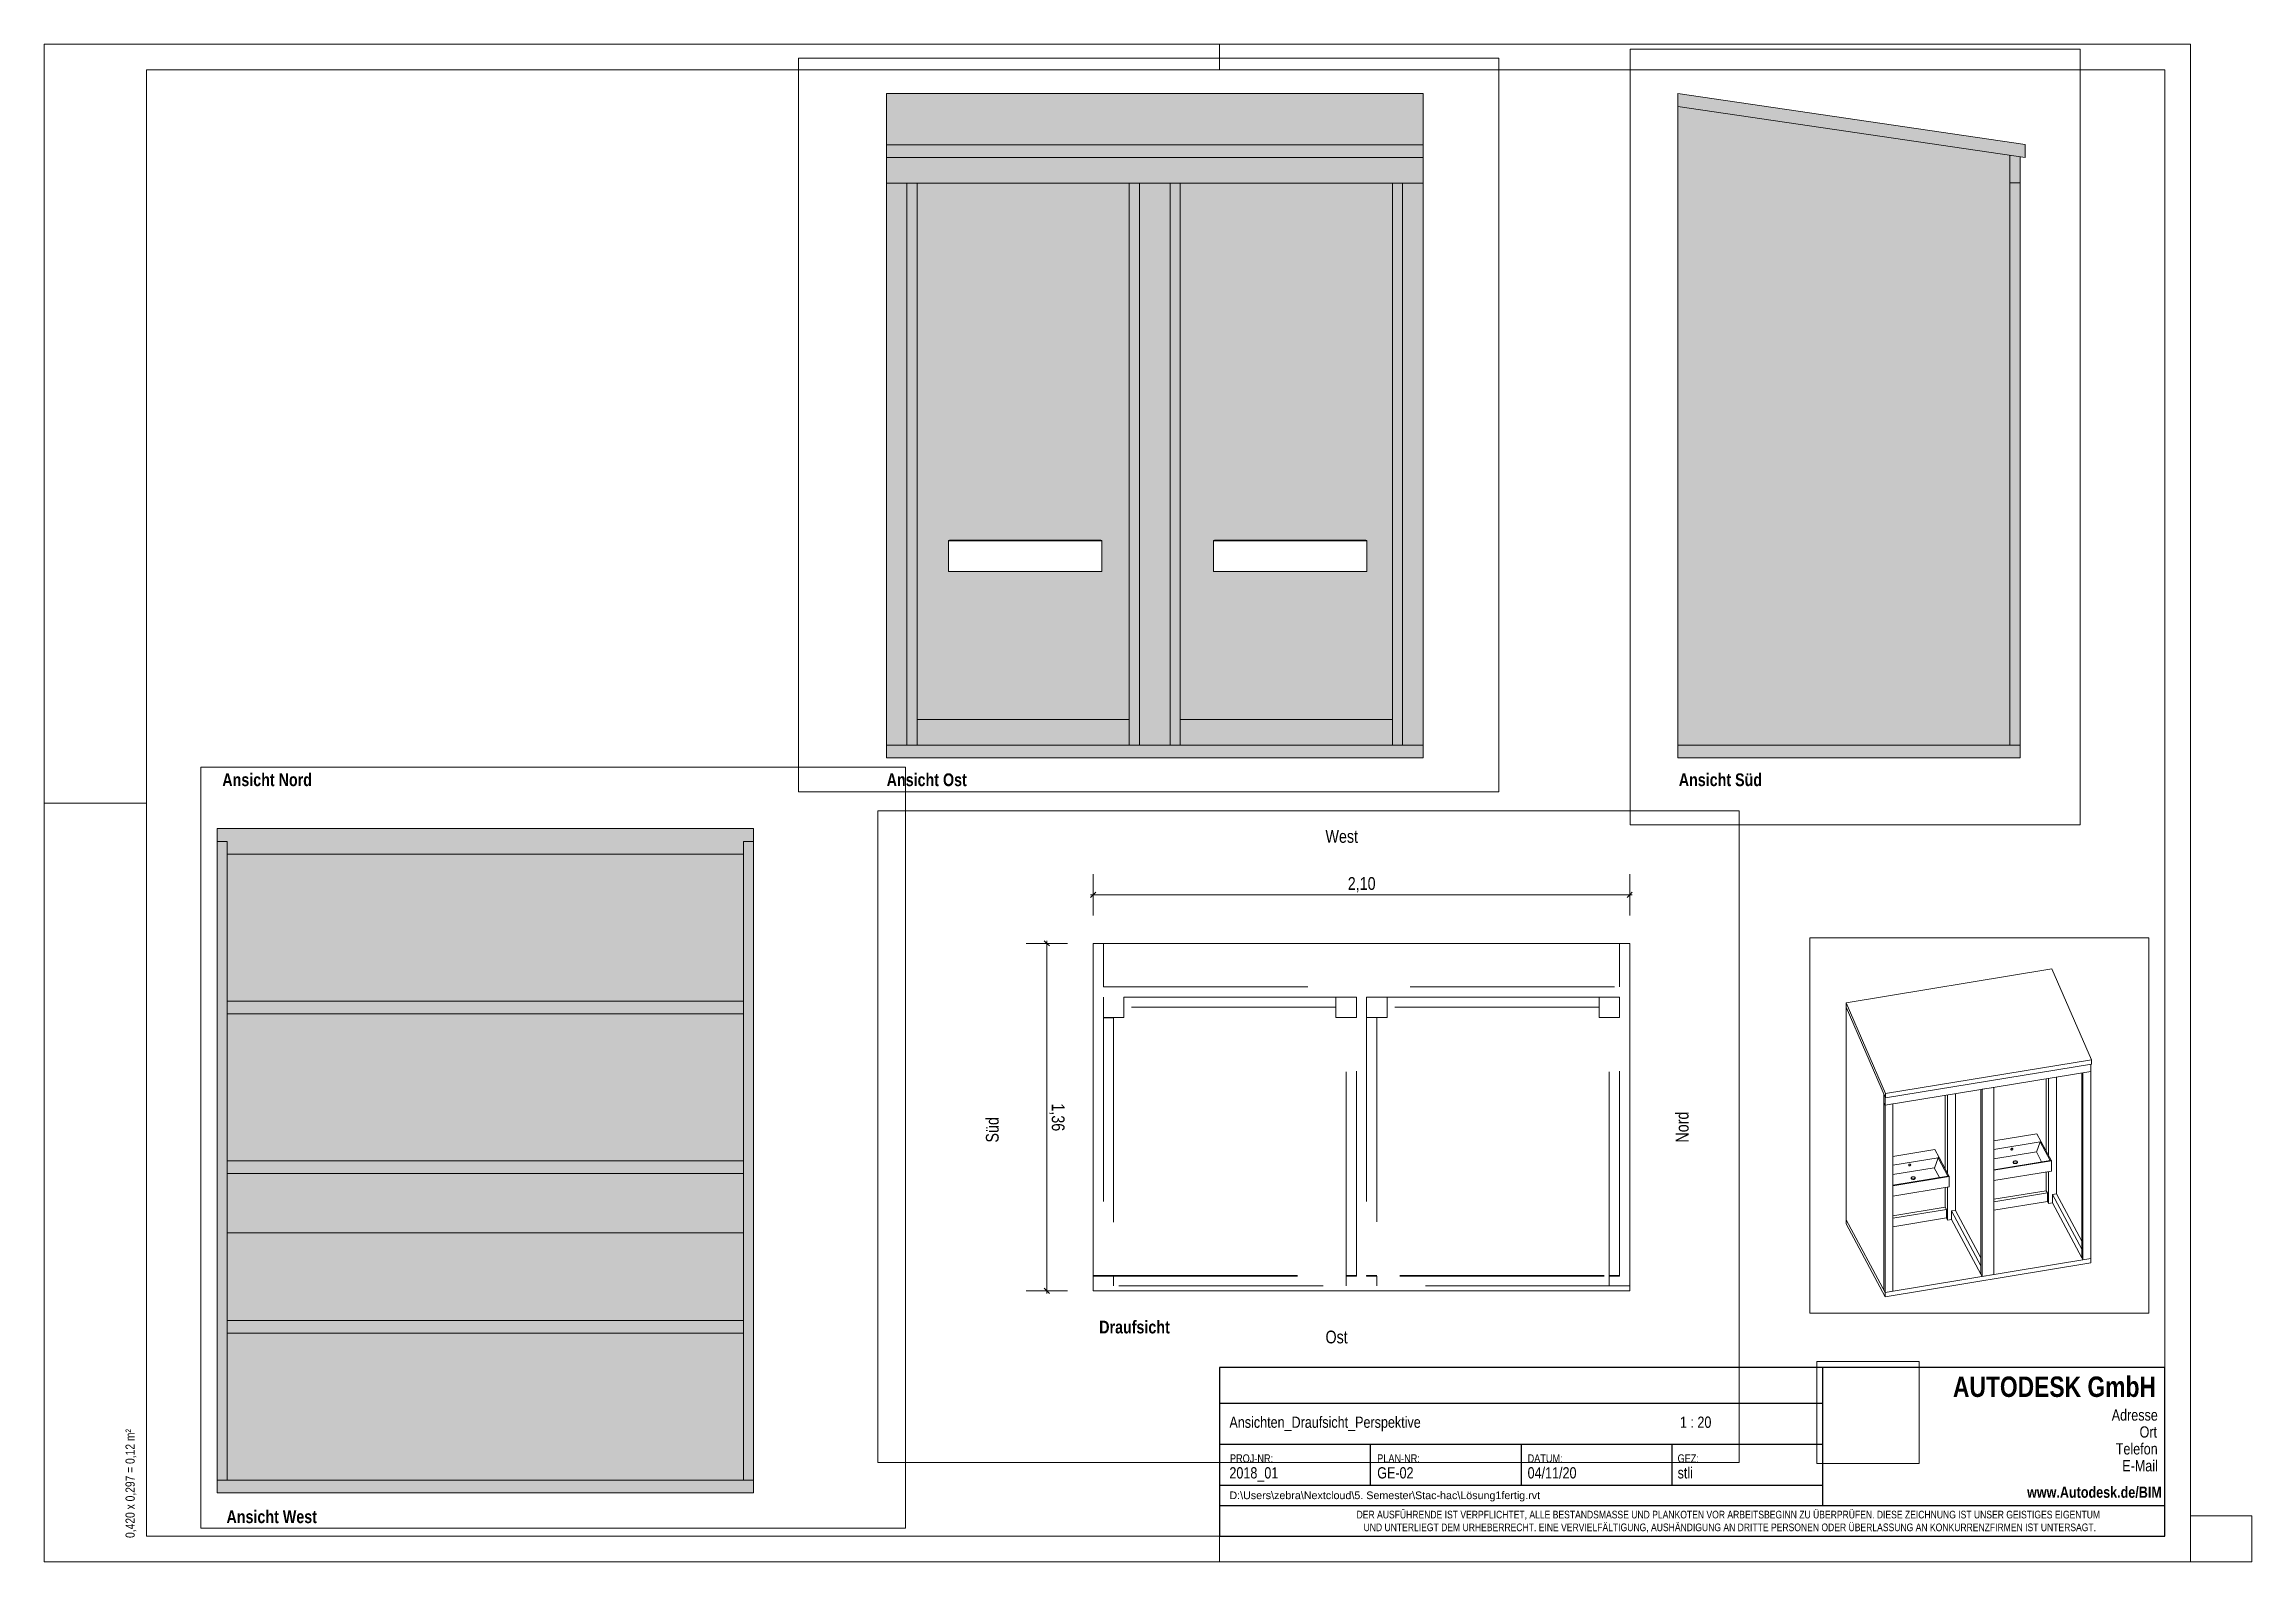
# Paper-space layout 'Layout1' of a CAD drawing. Header units: millimetres. Extents: x -420 to 12, y 0 to 297.
# The model-space entities are those that its viewports show. They can reach past a viewport. Long polylines and large blocks are cut down to what shows.
import ezdxf

# ---------------------------------------------------------------- set-up
doc = ezdxf.new("R2010")
doc.units = ezdxf.units.MM
doc.linetypes.add('_Verdeckte Linien_', pattern=[3, 2, -1])
for name, color, linetype, lineweight in [('A-ANNO-DIMS', 211, 'Continuous', 5), ('A-ANNO-DIMS-20', 211, 'Continuous', 5), ('A-ANNO-NOTE', 131, 'Continuous', 5), ('A-FLOR', 192, 'Continuous', 18), ('A-FLOR-HDLN', 190, '_Verdeckte Linien_', 18), ('A-WALL', 113, 'Continuous', 18), ('A-WALL-HDLN', 110, '_Verdeckte Linien_', 18), ('G-ANNO-TEXT', 231, 'Continuous', 5), ('G-ANNO-TTLB', 6, 'Continuous', 9), ('G-ANNO-TTLB-MEDM', 33, 'Continuous', 30), ('P-SANR-FIXT', 6, 'Continuous', 18), ('S-BEAM-HDLN', 1, '_Verdeckte Linien_', 18), ('S-COLS', 52, 'Continuous', 18), ('S-COLS-HDLN', 52, '_Verdeckte Linien_', 18)]:
    doc.layers.add(name, color=color, linetype=linetype, lineweight=lineweight)
doc.layers.add('G-ANNO-NPLT', color=191, linetype='Continuous', plot=False)
doc.styles.add('Arial', font='arial.ttf', dxfattribs={"width": 0.8, "height": 50})
doc.styles.add('Arial_1', font='arial.ttf', dxfattribs={"width": 0.8, "height": 1.6})
doc.styles.add('Arial_2', font='arial.ttf', dxfattribs={"width": 0.8, "height": 1.5})
doc.styles.add('Arial_3', font='arial.ttf', dxfattribs={"width": 0.8, "height": 1.8})
doc.styles.add('Arial_4', font='arial.ttf', dxfattribs={"width": 0.8, "height": 2.2})
doc.styles.add('Arial_5', font='arial.ttf', dxfattribs={"height": 1.5})
doc.styles.add('Arial_6', font='arial.ttf', dxfattribs={"width": 0.8, "height": 2.5})
doc.styles.add('Arial_B', font='', dxfattribs={"width": 0.8, "height": 4})
doc.styles.add('Arial_B_1', font='', dxfattribs={"width": 0.8, "height": 2.2})
doc.styles.add('Arial_B_2', font='', dxfattribs={"width": 0.8, "height": 2.5})
doc.styles.get('Arial_B').set_extended_font_data('Arial', bold=True)
doc.styles.get('Arial_B_1').set_extended_font_data('Arial', bold=True)
doc.styles.get('Arial_B_2').set_extended_font_data('Arial', bold=True)
doc.dimstyles.new('Diagonalstrich_mit_Höhe', dxfattribs={"dimscale": 304.8, "dimtxt": 51.01297, "dimasz": 0.065617, "dimexe": 0.265748, "dimexo": 0.0625, "dimgap": 0.006562, "dimtad": 1, "dimlfac": 0.001, "dimrnd": 0.001, "dimzin": 0, "dimdsep": 46, "dimtxsty": 'Arial', "dimblk1": 'OBLIQUE', "dimblk2": 'OBLIQUE', "dimsah": 1, "dimcen": 0.09, "dimdle": 0.032808, "dimazin": 0, "dimtfac": 1, "dimtdec": 4, "dimtix": 1, "dimtmove": 0, "dimatfit": 3, "dimfxl": 0.265748, "dimfxlon": 1, "dimtvp": 1, "dimtolj": 1, "dimtzin": 0, "dimarcsym": 2})
picture_1 = doc.add_image_def('image1.png', size_in_pixel=(500, 500))

# ---------------------------------------------------------------- blocks, each defined once
blk = doc.blocks.new('Plankopf mit Schriftfeld - A3-1143254-Ansichten_Draufsicht_Perspektive')
at = {"layer": 'A-ANNO-NOTE'}
for p, q in [((-420, 0), (-420, 297)), ((-420, 297), (0, 297)), ((-190, 297), (-190, 292)), ((0, 297), (0, 0)), ((-400, 5), (-400, 292)), ((-400, 292), (-5, 292)), ((-5, 292), (-5, 5)), ((-420, 148.5), (-400, 148.5)), ((-5, 5), (-400, 5)), ((-190, 5), (-190, 0)), ((0, 0), (-420, 0))]:
    blk.add_line(p, q, dxfattribs=at)
at = {"layer": 'G-ANNO-TTLB-MEDM'}
for p, q in [((-5, 38), (-190, 38)), ((-190, 38), (-190, 5)), ((-72, 38), (-72, 11)), ((-5, 5), (-5, 38)), ((-72, 31), (-190, 31)), ((-190, 23), (-72, 23)), ((-160.5, 23), (-160.5, 15)), ((-131, 23), (-131, 15)), ((-101.5, 23), (-101.5, 15)), ((-190, 15), (-72, 15)), ((-190, 11), (-5, 11)), ((-190, 5), (-5, 5))]:
    blk.add_line(p, q, dxfattribs=at)
at = {"layer": 'G-ANNO-TTLB', "lineweight": 5, "insert": (-404.08, 4.68), "char_height": 1.8, "width": 25.2051, "attachment_point": 1, "rotation": 90, "style": 'Arial_3'}
blk.add_mtext('0,420 x 0,297 = 0,12 m²', dxfattribs=at)
at = {"layer": 'G-ANNO-TTLB', "lineweight": 5, "attachment_point": 1}
for s, insert, char_height, width, style in [('PROJ-NR:', (-187.96, 21.04), 1.6, 10.5823, 'Arial_1'), ('PLAN-NR:', (-159.15, 21.04), 1.6, 10.3899, 'Arial_1'), ('DATUM:', (-129.72, 21.04), 1.6, 8.53, 'Arial_1'), ('GEZ:', (-100.37, 21.04), 1.6, 5.1949, 'Arial_1'), ('DER\xa0AUSFÜHRENDE\xa0IST\xa0VERPFLICHTET,\xa0ALLE\xa0BESTANDSMASSE\xa0UND\xa0PLANKOTEN\xa0VOR\xa0ARBEITSBEGINN\xa0ZU\xa0ÜBERPRÜFEN.\xa0DIESE\xa0ZEICHNUNG\xa0IST\xa0UNSER GEISTIGES\xa0EIGENTUM', (-163.18, 10), 1.5, 176.9485, 'Arial_2'), ('UND\xa0UNTERLIEGT\xa0DEM\xa0URHEBERRECHT.\xa0EINE\xa0VERVIELFÄLTIGUNG,\xa0AUSHÄNDIGUNG\xa0AN\xa0DRITTE\xa0PERSONEN\xa0ODER\xa0ÜBERLASSUNG\xa0AN\xa0KONKURRENZFIRMEN\xa0IST\xa0UNTERSAGT. ', (-161.82, 7.5), 1.5, 175.0244, 'Arial_2')]:
    blk.add_mtext(s, dxfattribs=dict(at, insert=insert, char_height=char_height, width=width, style=style))
at = {"layer": 'G-ANNO-TTLB'}
image = blk.add_image(picture_1, insert=(-73.1, 19.23), size_in_units=(20, 20), dxfattribs=at)
image.dxf.flags = 7
blk = doc.blocks.new('Waschbecken 08 - 600 x 601-2394314-Ost')
at = {"layer": 'P-SANR-FIXT'}
for p, q in [((19039.19, 801.53), (18449.19, 801.53)), ((18444.19, 680), (18444.19, 800)), ((19044.19, 800), (18444.19, 800)), ((19044.19, 800), (19044.19, 680)), ((19044.19, 680), (18444.19, 680))]:
    blk.add_line(p, q, dxfattribs=at)
for points in [[(18444.19, 800), (18444.78, 800.4), (18445.73, 800.89), (18447.09, 801.3), (18448.13, 801.49), (18449.19, 801.55), (18449.9, 801.51), (18450.25, 801.47)], [(19044.19, 800), (19043.6, 800.4), (19042.66, 800.89), (19041.3, 801.3), (19040.26, 801.49), (19039.19, 801.55), (19038.49, 801.51), (19038.13, 801.47)]]:
    blk.add_open_spline(points, degree=3, knots=[0, 0, 0, 0, 0.2, 0.3, 0.4, 0.5, 0.6, 0.6, 0.6, 0.6], dxfattribs=at)
blk = doc.blocks.new('Holz Stütze - rechteckig - Holz 120 x 40-2457104-Ost')
at = {"layer": 'S-COLS'}
blk.add_hatch(color=256, dxfattribs=at).paths.add_polyline_path([(18190.41, 0), (18274.19, 0), (18274.19, 2200), (18154.19, 2200), (18154.19, 0)], flags=0)
for p, q in [((18154.19, 2200), (18154.19, 0)), ((18274.19, 2200), (18154.19, 2200)), ((18274.19, 2200), (18274.19, 0)), ((18274.19, 0), (18154.19, 0))]:
    blk.add_line(p, q, dxfattribs=at)
blk = doc.blocks.new('Holz Stütze - rechteckig - Holz 80 x 40-2457478-Ost')
at = {"layer": 'S-COLS'}
blk.add_hatch(color=256, dxfattribs=at).paths.add_polyline_path([(19184.19, 0), (19264.19, 0), (19264.19, 2200), (19184.19, 2200), (19184.19, 534.74)], flags=0)
for p, q in [((19184.19, 2200), (19184.19, 0)), ((19264.19, 2200), (19184.19, 2200)), ((19264.19, 2200), (19264.19, 0)), ((19264.19, 0), (19184.19, 0))]:
    blk.add_line(p, q, dxfattribs=at)
blk = doc.blocks.new('Holz Stütze - rechteckig - Holz 80 x 40-2457478-Süd')
at = {"layer": 'S-COLS'}
blk.add_hatch(color=256, dxfattribs=at).paths.add_polyline_path([(26575.76, 0), (26615.76, 0), (26615.76, 2200), (26575.76, 2200)], flags=0)
for p, q in [((26575.76, 2200), (26575.76, 0)), ((26615.76, 2200), (26575.76, 2200)), ((26615.76, 2200), (26615.76, 0)), ((26615.76, 0), (26575.76, 0))]:
    blk.add_line(p, q, dxfattribs=at)
blk = doc.blocks.new('Waschbecken 08 - 600 x 601-2394314-_3D_')
at = {"layer": 'P-SANR-FIXT', "lineweight": 9}
for p, q in [((25510.15, -9877.39), (25088.45, -9946.68)), ((25510.15, -9877.39), (25552.81, -9957.05)), ((25088.45, -10033.34), (25543.22, -9958.62)), ((25506.67, -10059.86), (25543.22, -9958.62)), ((25639.91, -10139.18), (25543.22, -9958.62)), ((25552.81, -9957.05), (25652.34, -10142.92)), ((25504.87, -10056.51), (25088.45, -10124.93)), ((25556.48, -10152.89), (25504.87, -10056.51)), ((25088.45, -10229.79), (25639.91, -10139.18)), ((25652.34, -10142.92), (25088.45, -10235.56)), ((25652.34, -10142.92), (25652.34, -10242.83)), ((25279.32, -10155.45), (25279.32, -10159.61)), ((25280.14, -10162.76), (25279.32, -10159.91)), ((25319.32, -10159.61), (25319.32, -10155.45)), ((25652.34, -10242.83), (25088.45, -10335.47))]:
    blk.add_line(p, q, dxfattribs=at)
for points in [[(25543.22, -9958.62, 0), (25545.02, -9957.52, 0), (25547, -9956.78, 0), (25549.03, -9956.45, 0), (25551, -9956.54, 0), (25552.81, -9957.05, 0)], [(25265.19, -10037.29, 0), (25262.71, -10037.42, 0), (25260.4, -10036.96, 0), (25258.41, -10035.97, 0), (25256.89, -10034.49, 0), (25255.93, -10032.64, 0), (25255.6, -10030.54, 0), (25255.93, -10028.33, 0), (25256.89, -10026.17, 0), (25258.41, -10024.19, 0), (25260.4, -10022.54, 0), (25262.71, -10021.33, 0), (25265.19, -10020.64, 0)], [(25265.19, -10020.64, 0), (25267.67, -10020.52, 0), (25269.99, -10020.97, 0), (25271.97, -10021.97, 0), (25273.49, -10023.44, 0), (25274.45, -10025.29, 0), (25274.78, -10027.39, 0), (25274.45, -10029.6, 0), (25273.49, -10031.77, 0), (25271.97, -10033.74, 0), (25269.99, -10035.39, 0), (25267.67, -10036.6, 0), (25265.19, -10037.29, 0)], [(25652.34, -10142.92, 0), (25650, -10141.41, 0), (25647.44, -10140.22, 0), (25644.8, -10139.43, 0), (25642.25, -10139.08, 0), (25639.91, -10139.18, 0)], [(25318.49, -10152.3, 0), (25316.37, -10149.66, 0), (25313.08, -10147.41, 0), (25308.85, -10145.71, 0), (25303.98, -10144.68, 0), (25298.79, -10144.38, 0), (25293.63, -10144.83, 0), (25288.86, -10146.01, 0), (25284.8, -10147.83, 0), (25281.74, -10150.17, 0), (25279.87, -10152.87, 0), (25279.32, -10155.74, 0), (25280.14, -10158.6, 0)], [(25280.14, -10158.6, 0), (25282.27, -10161.24, 0), (25285.55, -10163.49, 0), (25289.78, -10165.19, 0), (25294.65, -10166.22, 0), (25299.85, -10166.52, 0), (25305, -10166.07, 0), (25309.77, -10164.89, 0), (25313.83, -10163.07, 0), (25316.9, -10160.73, 0), (25318.77, -10158.03, 0), (25319.31, -10155.16, 0), (25318.49, -10152.3, 0)], [(25319.31, -10159.32, 0), (25318.77, -10162.2, 0), (25316.9, -10164.9, 0), (25313.83, -10167.24, 0), (25309.77, -10169.06, 0), (25305, -10170.23, 0), (25299.85, -10170.69, 0), (25294.65, -10170.39, 0), (25289.78, -10169.35, 0), (25285.55, -10167.65, 0), (25282.27, -10165.41, 0), (25280.14, -10162.76, 0)]]:
    blk.add_polyline3d(points, dxfattribs=at)
blk = doc.blocks.new('Waschbecken 08 - 600 x 601-V1-_3D_')
at = {"layer": 'P-SANR-FIXT', "lineweight": 9}
for p, q in [((24510.54, -10031.83), (24100.98, -10099.12)), ((24510.54, -10031.83), (24553.2, -10111.48)), ((24100.98, -10185.79), (24543.61, -10113.06)), ((24507.06, -10214.3), (24543.61, -10113.06)), ((24640.3, -10293.62), (24543.61, -10113.06)), ((24553.2, -10111.48), (24652.73, -10297.35)), ((24505.26, -10210.94), (24100.98, -10277.37)), ((24556.87, -10307.32), (24505.26, -10210.94)), ((24100.98, -10382.23), (24640.3, -10293.62)), ((24652.73, -10297.35), (24100.98, -10388.01)), ((24652.73, -10297.35), (24652.73, -10397.26)), ((24279.71, -10309.89), (24279.71, -10314.05)), ((24319.71, -10314.05), (24319.71, -10309.89)), ((24280.54, -10317.2), (24279.72, -10314.34)), ((24652.73, -10397.26), (24100.98, -10487.91))]:
    blk.add_line(p, q, dxfattribs=at)
for points in [[(24543.61, -10113.06, 0), (24545.42, -10111.95, 0), (24547.39, -10111.21, 0), (24549.42, -10110.88, 0), (24551.39, -10110.97, 0), (24553.2, -10111.48, 0)], [(24265.58, -10191.73, 0), (24263.1, -10191.85, 0), (24260.79, -10191.4, 0), (24258.81, -10190.4, 0), (24257.28, -10188.93, 0), (24256.32, -10187.08, 0), (24256, -10184.98, 0), (24256.32, -10182.77, 0), (24257.28, -10180.6, 0), (24258.81, -10178.63, 0), (24260.79, -10176.98, 0), (24263.1, -10175.77, 0), (24265.58, -10175.08, 0)], [(24265.58, -10175.08, 0), (24268.07, -10174.95, 0), (24270.38, -10175.4, 0), (24272.36, -10176.4, 0), (24273.89, -10177.88, 0), (24274.85, -10179.73, 0), (24275.17, -10181.83, 0), (24274.85, -10184.04, 0), (24273.89, -10186.2, 0), (24272.36, -10188.18, 0), (24270.38, -10189.82, 0), (24268.07, -10191.04, 0), (24265.58, -10191.73, 0)], [(24318.88, -10306.74, 0), (24316.76, -10304.09, 0), (24313.47, -10301.85, 0), (24309.25, -10300.15, 0), (24304.37, -10299.11, 0), (24299.18, -10298.81, 0), (24294.02, -10299.27, 0), (24289.25, -10300.44, 0), (24285.2, -10302.26, 0), (24282.13, -10304.6, 0), (24280.26, -10307.3, 0), (24279.72, -10310.18, 0), (24280.54, -10313.04, 0)], [(24652.73, -10297.35, 0), (24650.39, -10295.84, 0), (24647.83, -10294.66, 0), (24645.2, -10293.87, 0), (24642.64, -10293.51, 0), (24640.3, -10293.62, 0)], [(24280.54, -10313.04, 0), (24282.66, -10315.68, 0), (24285.95, -10317.92, 0), (24290.17, -10319.62, 0), (24295.05, -10320.66, 0), (24300.24, -10320.96, 0), (24305.4, -10320.51, 0), (24310.17, -10319.33, 0), (24314.22, -10317.51, 0), (24317.29, -10315.17, 0), (24319.16, -10312.47, 0), (24319.7, -10309.59, 0), (24318.88, -10306.74, 0)], [(24319.7, -10313.75, 0), (24319.16, -10316.63, 0), (24317.29, -10319.33, 0), (24314.22, -10321.67, 0), (24310.17, -10323.49, 0), (24305.4, -10324.67, 0), (24300.24, -10325.12, 0), (24295.05, -10324.82, 0), (24290.17, -10323.79, 0), (24285.95, -10322.09, 0), (24282.66, -10319.84, 0), (24280.54, -10317.2, 0)]]:
    blk.add_polyline3d(points, dxfattribs=at)
blk = doc.blocks.new('Holz Stütze - rechteckig - Holz 120 x 40-2457104-_3D_')
at = {"layer": 'S-COLS', "lineweight": 9}
for p, q in [((25088.45, -9424.16), (24973.41, -9443.06)), ((25088.45, -9424.16), (25088.45, -11255.82)), ((24962.03, -9444.93), (24962.03, -11253.48)), ((24973.41, -9443.06), (24973.41, -11274.72)), ((24973.41, -11274.72), (24962.03, -11253.48)), ((25088.45, -11255.82), (24973.41, -11274.72))]:
    blk.add_line(p, q, dxfattribs=at)
blk = doc.blocks.new('Holz Stütze - rechteckig - Holz 80 x 40-2457478-_3D_')
at = {"layer": 'S-COLS', "lineweight": 9}
for p, q in [((26037.58, -9268.22), (25960.88, -9280.82)), ((26037.58, -9268.22), (26037.58, -11099.87)), ((25949.51, -9282.69), (25949.51, -11091.23)), ((25960.88, -9280.82), (25960.88, -11112.47)), ((25960.88, -11112.47), (25949.51, -11091.23)), ((26037.58, -11099.87), (25960.88, -11112.47))]:
    blk.add_line(p, q, dxfattribs=at)
blk = doc.blocks.new('Holz Stütze - rechteckig - Holz 80 x 40-V2-_3D_')
at = {"layer": 'S-COLS', "lineweight": 9}
for p, q in [((24012.91, -9577.76), (24012.91, -11409.42)), ((24024.28, -9599.01), (24012.91, -9577.76)), ((24100.98, -9586.41), (24024.28, -9599.01)), ((24100.98, -9586.41), (24100.98, -11418.06)), ((24024.28, -9599.01), (24024.28, -11430.66)), ((24024.28, -11430.66), (24012.91, -11409.42)), ((24100.98, -11418.06), (24024.28, -11430.66))]:
    blk.add_line(p, q, dxfattribs=at)
blk = doc.blocks.new('Holz Stütze - rechteckig - Holz 120 x 40-2457104-Ebene 1')
at = {"layer": 'S-COLS-HDLN'}
for p, q in [((-60, -20), (-60, 17.15)), ((60, 17.15), (60, -20))]:
    blk.add_line(p, q, dxfattribs=at)
blk = doc.blocks.new('Holz Stütze - rechteckig - Holz 80 x 40-2457478-Ebene 1')
at = {"layer": 'S-COLS-HDLN'}
blk.add_line((-40, -20), (-40, 17.15), dxfattribs=at)
blk = doc.blocks.new('Holz Stütze - rechteckig - Holz 80 x 40-V3-Ebene 1')
at = {"layer": 'S-COLS-HDLN'}
blk.add_line((40, 17.15), (40, -20), dxfattribs=at)
blk = doc.blocks.new('DIMBLOCK1-Ebene 1')
at = {"layer": 'A-ANNO-DIMS-20', "lineweight": 9}
for p, q in [((-10335.92, 18763.74), (-10345.92, 18773.74)), ((-10335.92, 18763.74), (-10325.92, 18753.74)), ((-10335.92, 17403.74), (-10345.92, 17413.74)), ((-10335.92, 17403.74), (-10325.92, 17393.74))]:
    blk.add_line(p, q, dxfattribs=at)
at = {"layer": 'A-ANNO-DIMS-20'}
for p, q in [((-10335.92, 18773.74), (-10335.92, 17393.74)), ((-10254.92, 18763.74), (-10416.92, 18763.74)), ((-10335.92, 18763.74), (-10254.92, 18763.74)), ((-10254.92, 17403.74), (-10416.92, 17403.74)), ((-10335.92, 17403.74), (-10254.92, 17403.74))]:
    blk.add_line(p, q, dxfattribs=at)
at = {"layer": 'A-ANNO-DIMS-20', "color": 0, "insert": (-10266.65, 18137.31), "char_height": 50, "width": 128.5516, "attachment_point": 1, "rotation": 270, "line_spacing_factor": 0.941778, "style": 'Arial'}
blk.add_mtext('1,36', dxfattribs=at)
blk = doc.blocks.new('_Oblique')
at = {"color": 0, "linetype": 'ByBlock', "lineweight": -2}
blk.add_line((-0.5, -0.5), (0.5, 0.5), dxfattribs=at)
blk = doc.blocks.new('DIMBLOCK2-Ebene 1')
at = {"layer": 'A-ANNO-DIMS-20'}
for p, q in [((-10154.68, 18872.85), (-10154.68, 19034.85)), ((-8054.68, 18872.85), (-8054.68, 19034.85)), ((-10164.68, 18953.85), (-8044.68, 18953.85)), ((-10154.68, 18953.85), (-10154.68, 18872.85)), ((-8054.68, 18953.85), (-8054.68, 18872.85))]:
    blk.add_line(p, q, dxfattribs=at)
at = {"layer": 'A-ANNO-DIMS-20', "lineweight": 9}
for p, q in [((-10154.68, 18953.85), (-10144.68, 18963.85)), ((-8054.68, 18953.85), (-8044.68, 18963.85)), ((-10154.68, 18953.85), (-10164.68, 18943.85)), ((-8054.68, 18953.85), (-8064.68, 18943.85))]:
    blk.add_line(p, q, dxfattribs=at)
at = {"layer": 'A-ANNO-DIMS-20', "color": 0, "insert": (-9158.24, 19023.11), "char_height": 50, "width": 128.5516, "attachment_point": 1, "line_spacing_factor": 0.941778, "style": 'Arial'}
blk.add_mtext('2,10', dxfattribs=at)

msp = doc.modelspace()

# ---------------------------------------------------------------- hatches: boundary and pattern name
at = {"layer": 'A-FLOR'}
for points in [[(-24370.494, 2350), (-22270.494, 2350), (-22270.494, 2550), (-24370.494, 2550)], [(-20251.349, 2299.462), (-20251.349, 2350), (-21611.349, 2550), (-21611.349, 2499.462), (-20271.349, 2302.403)], [(-19656.752, 2499.462), (-19656.752, 2500), (-17636.752, 2500), (-17636.752, 2499.462), (-17596.752, 2499.462), (-17596.752, 2550), (-19696.752, 2550), (-19696.752, 2499.462)], [(-17636.752, 2450), (-17636.752, 2500), (-19656.752, 2500), (-19656.752, 2450)], [(-22310.494, 2299.462), (-22270.494, 2299.462), (-22270.494, 2350), (-24370.494, 2350), (-24370.494, 2299.462), (-22378.317, 2299.462)], [(-17636.752, 1825), (-17636.752, 1875), (-19656.752, 1875), (-19656.752, 1825)], [(-17636.752, 1200), (-17636.752, 1250), (-19656.752, 1250), (-19656.752, 1200)], [(-17636.752, 575), (-17636.752, 625), (-19656.752, 625), (-19656.752, 575)], [(-23300.494, -50), (-22270.494, -50), (-22270.494, 0), (-24370.494, 0), (-24370.494, -50), (-23340.494, -50)], [(-21611.349, -50), (-20271.349, -50), (-20271.349, 0), (-21611.349, 0)], [(-19656.752, -50), (-17596.752, -50), (-17596.752, 0), (-19696.752, 0), (-19696.752, -50)]]:
    msp.add_hatch(color=256, dxfattribs=at).paths.add_polyline_path(points, flags=0)
at = {"layer": 'A-WALL'}
for points in [[(-20311.349, 0), (-20311.349, 2308.286), (-21611.349, 2499.462), (-21611.349, 0)], [(-19656.752, 0), (-19656.752, 2499.462), (-19696.752, 2499.462), (-19696.752, 0)], [(-17596.752, 0), (-17596.752, 2499.462), (-17636.752, 2499.462), (-17636.752, 0)], [(-20271.349, 2200), (-20271.349, 2302.403), (-20308.553, 2307.875), (-20311.349, 2307.875), (-20311.349, 2200), (-20308.553, 2200)], [(-23340.494, 2200), (-22270.494, 2200), (-22270.494, 2299.462), (-24370.494, 2299.462), (-24370.494, 2200), (-23344.273, 2200)], [(-17636.752, 625), (-17636.752, 968.371), (-19656.752, 968.371), (-19656.752, 625)], [(-23420.494, 0), (-23420.494, 100), (-24250.494, 100), (-24250.494, 0)], [(-22390.494, 0), (-22390.494, 100), (-23220.494, 100), (-23220.494, 0)]]:
    msp.add_hatch(color=256, dxfattribs=at).paths.add_polyline_path(points, flags=0)
h = msp.add_hatch(color=256, dxfattribs=at)
h.paths.add_polyline_path([(-19656.752, 0), (-17636.752, 0), (-17636.752, 575), (-19656.752, 575)], flags=0)
h.paths.add_polyline_path([(-19656.752, 968.371), (-17636.752, 968.371), (-17636.752, 1200), (-19656.752, 1200)], flags=0)
h.paths.add_polyline_path([(-19656.752, 1250), (-17636.752, 1250), (-17636.752, 1825), (-19656.752, 1825)], flags=0)
h.paths.add_polyline_path([(-17636.752, 1875), (-17636.752, 2450), (-19656.752, 2450), (-19656.752, 1875)], flags=0)
h = msp.add_hatch(color=256, dxfattribs=at)
h.paths.add_polyline_path([(-24250.494, 100), (-23420.494, 100), (-23420.494, 2200), (-24250.494, 2200), (-24250.494, 534.742)], flags=0)
h.paths.add_polyline_path([(-22390.494, 100), (-22390.494, 2200), (-23220.494, 2200), (-23220.494, 100)], flags=0)
h.paths.add_polyline_path([(-23578.116, 680), (-24128.116, 680), (-24128.116, 800), (-24126.233, 800.971), (-24124.175, 801.471), (-23532.056, 801.471), (-23529.275, 800.598), (-23528.116, 800), (-23528.116, 680), (-23538.116, 680)], flags=0)
h.paths.add_polyline_path([(-23027.786, 680), (-23090.494, 680), (-23090.494, 800), (-23088.611, 800.971), (-23086.553, 801.471), (-22494.435, 801.471), (-22491.654, 800.598), (-22490.494, 800), (-22490.494, 680), (-23001.591, 680)], flags=0)
at = {"layer": 'S-COLS'}
for points in [[(-24250.494, 0), (-24250.494, 2200), (-24290.494, 2200), (-24290.494, 0)], [(-23420.494, 0), (-23380.494, 0), (-23380.494, 2200), (-23420.494, 2200), (-23420.494, 199.481)], [(-23220.494, 0), (-23220.494, 2200), (-23260.494, 2200), (-23260.494, 0)], [(-22390.494, 0), (-22350.494, 0), (-22350.494, 2200), (-22390.494, 2200), (-22390.494, 534.742)]]:
    msp.add_hatch(color=256, dxfattribs=at).paths.add_polyline_path(points, flags=0)

# ---------------------------------------------------------------- linework, layer by layer
at = {"layer": 'A-FLOR'}
for p, q in [((-8054.678, 18763.743), (-10154.678, 18763.743)), ((-10154.678, 18763.743), (-10154.678, 17403.743)), ((-8054.678, 17403.743), (-8054.678, 18763.743)), ((-10154.678, 17403.743), (-8054.678, 17403.743)), ((-22270.494, 2550), (-24370.494, 2550)), ((-24370.494, 2550), (-24370.494, 2299.462)), ((-22270.494, 2299.462), (-22270.494, 2550)), ((-21611.349, 2550), (-20251.349, 2350)), ((-21611.349, 2550), (-21611.349, 2499.462)), ((-19696.752, 2550), (-17596.752, 2550)), ((-19696.752, 2550), (-19696.752, 2499.462)), ((-17596.752, 2550), (-17596.752, 2499.462)), ((-20251.349, 2299.462), (-21611.349, 2499.462)), ((-19656.752, 2499.462), (-19656.752, 2450)), ((-17636.752, 2499.462), (-17636.752, 2450)), ((-17636.752, 2450), (-19656.752, 2450)), ((-24370.494, 2350), (-22270.494, 2350)), ((-20251.349, 2350), (-20251.349, 2299.462)), ((-22270.494, 2299.462), (-24370.494, 2299.462)), ((-19656.752, 1875), (-17636.752, 1875)), ((-17636.752, 1825), (-19656.752, 1825)), ((-19656.752, 1250), (-17636.752, 1250)), ((-17636.752, 1200), (-19656.752, 1200)), ((-19656.752, 625), (-17636.752, 625)), ((-17636.752, 575), (-19656.752, 575)), ((-24370.494, 0), (-22270.494, 0)), ((-24370.494, 0), (-24370.494, -50)), ((-22270.494, 0), (-22270.494, -50)), ((-21611.349, 0), (-20271.349, 0)), ((-21611.349, -50), (-21611.349, 0)), ((-20271.349, 0), (-20271.349, -50)), ((-19696.752, 0), (-17596.752, 0)), ((-19696.752, 0), (-19696.752, -50)), ((-17596.752, -50), (-17596.752, 0)), ((-22270.494, -50), (-24370.494, -50)), ((-20271.349, -50), (-21611.349, -50)), ((-17596.752, -50), (-19696.752, -50))]:
    msp.add_line(p, q, dxfattribs=at)
at = {"layer": 'A-FLOR', "lineweight": 9}
for p, q in [((-14304.418, -8265.211), (-16317.719, -8595.999)), ((-13917.675, -9153.954), (-14304.418, -8265.211)), ((-16317.719, -8595.999), (-15930.976, -9484.743)), ((-16317.719, -8595.999), (-16317.719, -8638.075)), ((-15930.976, -9526.819), (-16317.719, -8638.075)), ((-15930.976, -9484.743), (-13917.675, -9153.954)), ((-13917.675, -9196.031), (-13917.675, -9153.954)), ((-13917.675, -9196.031), (-15930.976, -9526.819)), ((-15930.976, -9484.743), (-15930.976, -9526.819)), ((-16317.719, -10719.052), (-15936.663, -11430.661)), ((-16317.719, -10760.68), (-16317.719, -10719.052)), ((-15936.663, -11472.289), (-16317.719, -10760.68)), ((-15936.663, -11430.661), (-13923.362, -11099.873)), ((-13923.362, -11099.873), (-13923.362, -11141.501)), ((-13923.362, -11141.501), (-15936.663, -11472.289)), ((-15936.663, -11430.661), (-15936.663, -11472.289))]:
    msp.add_line(p, q, dxfattribs=at)
at = {"layer": 'A-FLOR-HDLN'}
for p, q in [((-10114.678, 18763.693), (-10114.678, 18593.743)), ((-8094.678, 18593.743), (-8094.678, 18763.693)), ((-10114.678, 18593.743), (-8094.678, 18593.743))]:
    msp.add_line(p, q, dxfattribs=at)
at = {"layer": 'A-WALL'}
for p, q in [((-21611.349, 2499.462), (-21611.349, 0)), ((-19696.752, 0), (-19696.752, 2499.462)), ((-19656.752, 2499.462), (-19696.752, 2499.462)), ((-17596.752, 2499.462), (-17636.752, 2499.462)), ((-17596.752, 2499.462), (-17596.752, 0)), ((-19656.752, 2450), (-19656.752, 0)), ((-17636.752, 0), (-17636.752, 2450)), ((-20311.349, 0), (-20311.349, 2308.286)), ((-20308.553, 2307.875), (-20311.349, 2307.875)), ((-24370.494, 2299.462), (-24370.494, 2200)), ((-22270.494, 2200), (-22270.494, 2299.462)), ((-20271.349, 2302.403), (-20271.349, 2200)), ((-24370.494, 2200), (-22270.494, 2200)), ((-20271.349, 2200), (-20311.349, 2200)), ((-17636.752, 968.371), (-19656.752, 968.371)), ((-23420.494, 100), (-24250.494, 100)), ((-22390.494, 100), (-23220.494, 100))]:
    msp.add_line(p, q, dxfattribs=at)
at = {"layer": 'A-WALL', "lineweight": 9}
for p, q in [((-16317.719, -8638.075), (-16317.719, -10719.052)), ((-13923.362, -9268.219), (-13923.362, -9196.965)), ((-15936.663, -9599.007), (-13923.362, -9268.219)), ((-15948.038, -11409.419), (-15948.038, -9487.609)), ((-15947.243, -9489.437), (-15948.038, -9487.952)), ((-15936.663, -9513.749), (-15936.663, -9599.007)), ((-15936.663, -9599.007), (-15948.038, -9577.765)), ((-14872.49, -10519.674), (-14359.746, -10435.43)), ((-14359.746, -10435.43), (-14348.371, -10456.672)), ((-14348.371, -10456.672), (-14872.49, -10542.785)), ((-14348.371, -10539.929), (-14348.371, -10456.672)), ((-14260.299, -10465.312), (-14298.648, -10471.613)), ((-14260.299, -10465.312), (-14011.434, -10930.06)), ((-14011.434, -11007.975), (-14298.648, -10471.613)), ((-14298.648, -10471.613), (-14298.648, -10554.87)), ((-14872.49, -10626.042), (-14348.371, -10539.929)), ((-14298.648, -10554.87), (-14011.434, -11091.232)), ((-15859.966, -10681.918), (-15347.222, -10597.674)), ((-15347.222, -10597.674), (-15335.847, -10618.916)), ((-15335.847, -10618.916), (-15859.966, -10705.029)), ((-15335.847, -10702.173), (-15335.847, -10618.916)), ((-15247.775, -10627.556), (-15286.124, -10633.857)), ((-15247.775, -10627.556), (-14998.91, -11092.303)), ((-14998.91, -11170.219), (-15286.124, -10633.857)), ((-15286.124, -10633.857), (-15286.124, -10717.114)), ((-15859.966, -10788.286), (-15335.847, -10702.173)), ((-15286.124, -10717.114), (-14998.91, -11253.476)), ((-14011.434, -11091.232), (-14011.434, -11007.975)), ((-14998.91, -11253.476), (-14998.91, -11170.219))]:
    msp.add_line(p, q, dxfattribs=at)
at = {"layer": 'A-WALL-HDLN'}
for p, q in [((-8094.678, 18593.743), (-8094.678, 18763.743)), ((-9124.678, 18553.743), (-10114.678, 18553.743)), ((-10114.678, 18553.743), (-10114.678, 17463.743)), ((-10034.678, 18553.743), (-9204.678, 18553.743)), ((-10034.678, 18513.743), (-10034.678, 18553.743)), ((-9204.678, 18553.743), (-9204.678, 18513.743)), ((-9124.678, 17463.743), (-9124.678, 18553.743)), ((-9084.678, 18553.743), (-9084.678, 17463.743)), ((-8094.678, 18553.743), (-9084.678, 18553.743)), ((-9004.678, 18553.743), (-8174.678, 18553.743)), ((-9004.678, 18513.743), (-9004.678, 18553.743)), ((-8174.678, 18553.743), (-8174.678, 18513.743)), ((-8094.678, 17463.743), (-8094.678, 18553.743)), ((-9204.678, 18513.743), (-10034.678, 18513.743)), ((-8174.678, 18513.743), (-9004.678, 18513.743)), ((-10154.678, 17463.743), (-8054.678, 17463.743)), ((-10154.678, 17460.946), (-8054.678, 17460.946)), ((-8054.678, 17423.743), (-10154.678, 17423.743))]:
    msp.add_line(p, q, dxfattribs=at)
at = {"layer": 'S-BEAM-HDLN'}
for p, q in [((-10074.678, 18472.065), (-10074.678, 18473.743)), ((-9164.678, 18473.743), (-9124.678, 18473.743)), ((-9164.678, 17460.946), (-9164.678, 18473.743)), ((-9084.678, 18473.743), (-9044.678, 18473.743)), ((-9044.678, 18473.743), (-9044.678, 17460.946)), ((-8134.678, 18473.743), (-8094.678, 18473.743)), ((-8134.678, 17460.946), (-8134.678, 18473.743)), ((-10114.678, 18472.065), (-10074.678, 18472.065)), ((-10074.678, 18472.065), (-10074.678, 17460.946)), ((-10074.678, 17463.743), (-10114.678, 17463.743)), ((-10114.678, 17460.946), (-10114.678, 17463.694)), ((-10114.678, 17460.946), (-10074.678, 17460.946)), ((-9124.678, 17463.743), (-9164.678, 17463.743)), ((-9164.678, 17460.946), (-9124.678, 17460.946)), ((-9124.678, 17463.694), (-9124.678, 17460.946)), ((-9044.678, 17463.743), (-9084.678, 17463.743)), ((-9084.678, 17460.946), (-9084.678, 17463.694)), ((-9084.678, 17460.946), (-9044.678, 17460.946)), ((-8094.678, 17463.743), (-8134.678, 17463.743)), ((-8134.678, 17460.946), (-8094.678, 17460.946)), ((-8094.678, 17463.694), (-8094.678, 17460.946))]:
    msp.add_line(p, q, dxfattribs=at)
at = {"layer": 'S-COLS'}
for p, q in [((-24250.494, 0), (-24250.494, 2200)), ((-23420.494, 2200), (-23420.494, 0)), ((-23220.494, 0), (-23220.494, 2200)), ((-22390.494, 2200), (-22390.494, 0))]:
    msp.add_line(p, q, dxfattribs=at)
at = {"layer": 'S-COLS', "lineweight": 9}
for p, q in [((-14260.299, -10465.312), (-14260.299, -9323.578)), ((-14336.996, -9336.18), (-14336.996, -10089.904)), ((-14359.746, -9339.917), (-14359.746, -10047.42)), ((-15247.775, -10627.556), (-15247.775, -9485.822)), ((-15347.222, -9502.161), (-15347.222, -10224.509)), ((-15324.472, -9498.423), (-15324.472, -10266.994)), ((-14359.746, -10251.227), (-14359.746, -10435.43)), ((-14336.996, -10247.489), (-14336.996, -10561.171)), ((-15324.472, -10399.932), (-15324.472, -10723.415)), ((-15347.222, -10403.67), (-15347.222, -10597.674)), ((-14336.996, -10561.171), (-14348.371, -10539.929)), ((-14298.648, -10554.87), (-14336.996, -10561.171)), ((-15324.472, -10723.415), (-15335.847, -10702.173)), ((-15286.124, -10717.114), (-15324.472, -10723.415))]:
    msp.add_line(p, q, dxfattribs=at)
at = {"layer": 'S-COLS-HDLN'}
for p, q in [((-9204.678, 18473.743), (-9204.678, 18553.743)), ((-9204.678, 18553.743), (-9124.678, 18553.743)), ((-9124.678, 18553.743), (-9124.678, 18473.743)), ((-9084.678, 18473.743), (-9084.678, 18553.743)), ((-9084.678, 18553.743), (-9004.678, 18553.743)), ((-9004.678, 18553.743), (-9004.678, 18473.743)), ((-8174.678, 18473.743), (-8174.678, 18553.743)), ((-8174.678, 18553.743), (-8094.678, 18553.743)), ((-8094.678, 18553.743), (-8094.678, 18473.743)), ((-10034.678, 18513.693), (-10034.678, 18473.743)), ((-10034.678, 18473.743), (-10114.678, 18473.743)), ((-9164.678, 18473.743), (-9204.678, 18473.743)), ((-9004.678, 18473.743), (-9044.678, 18473.743)), ((-8134.678, 18473.743), (-8174.678, 18473.743))]:
    msp.add_line(p, q, dxfattribs=at)

# ---------------------------------------------------------------- block references
at = {"layer": 'P-SANR-FIXT'}
for p in [(-42572.309, 0), (-41534.687, 0)]:
    msp.add_blockref('Waschbecken 08 - 600 x 601-2394314-Ost', p, dxfattribs=at)
at = {"layer": 'P-SANR-FIXT', "lineweight": 9}
for name in ['Waschbecken 08 - 600 x 601-2394314-_3D_', 'Waschbecken 08 - 600 x 601-V1-_3D_']:
    msp.add_blockref(name, (-39960.944, 0), dxfattribs=at)
at = {"layer": 'S-COLS', "linetype": '_Verdeckte Linien_'}
for name, p in [('Holz Stütze - rechteckig - Holz 80 x 40-V3-Ebene 1', (-10114.678, 17443.743)), ('Holz Stütze - rechteckig - Holz 120 x 40-2457104-Ebene 1', (-9104.678, 17443.743)), ('Holz Stütze - rechteckig - Holz 80 x 40-2457478-Ebene 1', (-8094.678, 17443.743))]:
    msp.add_blockref(name, p, dxfattribs=at)
at = {"layer": 'S-COLS'}
for name, p in [('Holz Stütze - rechteckig - Holz 80 x 40-2457478-Ost', (-43554.687, 0)), ('Holz Stütze - rechteckig - Holz 120 x 40-2457104-Ost', (-41534.687, 0)), ('Holz Stütze - rechteckig - Holz 80 x 40-2457478-Ost', (-41534.687, 0)), ('Holz Stütze - rechteckig - Holz 80 x 40-2457478-Süd', (-46887.106, 0))]:
    msp.add_blockref(name, p, dxfattribs=at)
at = {"layer": 'S-COLS', "lineweight": 9}
for name in ['Holz Stütze - rechteckig - Holz 80 x 40-2457478-_3D_', 'Holz Stütze - rechteckig - Holz 120 x 40-2457104-_3D_', 'Holz Stütze - rechteckig - Holz 80 x 40-V2-_3D_']:
    msp.add_blockref(name, (-39960.944, 0), dxfattribs=at)

# ---------------------------------------------------------------- dimensions: what is measured, and where the dimension line sits
at = {"layer": 'A-ANNO-DIMS'}
dim = msp.add_linear_dim(base=(-8054.678, 18953.849), p1=(-10154.678, 18872.849), p2=(-8054.678, 18872.849), dimstyle='Diagonalstrich_mit_Höhe', override={"dimpost": '<>', "dimfxl": 2100}, dxfattribs=at)
dim.commit()
dim.dimension.update_dxf_attribs({"geometry": 'DIMBLOCK2-Ebene 1', "text_midpoint": (-9104.678, 18981.378)})
dim = msp.add_linear_dim(base=(-10335.916, 17403.743), p1=(-10254.916, 18763.743), p2=(-10254.916, 17403.743), angle=90, dimstyle='Diagonalstrich_mit_Höhe', override={"dimpost": '<>', "dimfxl": 1360}, dxfattribs=at)
dim.commit()
dim.dimension.update_dxf_attribs({"geometry": 'DIMBLOCK1-Ebene 1', "text_midpoint": (-10363.462, 18083.743)})

psp = doc.layouts.get("Layout1")

# ---------------------------------------------------------------- block references
at = {"layer": 'G-ANNO-TTLB', "lineweight": 5}
psp.add_blockref('Plankopf mit Schriftfeld - A3-1143254-Ansichten_Draufsicht_Perspektive', (0, 0), dxfattribs=at)

# ---------------------------------------------------------------- texts
at = {"layer": 'G-ANNO-TEXT', "color": 7, "char_height": 2.5, "attachment_point": 1}
for s, insert, width, style in [('Ansicht Nord', (-385.14, 154.3), 21.1645, 'Arial_B_2'), ('Ansicht Ost', (-255.14, 154.3), 18.9198, 'Arial_B_2'), ('Ansicht Süd', (-100.14, 154.3), 19.6253, 'Arial_B_2'), ('West', (-169.27, 143.21), 7.8886, 'Arial_6'), ('Draufsicht', (-213.55, 47.2), 16.7392, 'Arial_B_2'), ('Ost', (-169.27, 45.25), 5.3232, 'Arial_6'), ('Ansicht West', (-384.32, 10.08), 21.2928, 'Arial_B_2')]:
    psp.add_mtext(s, dxfattribs=dict(at, insert=insert, width=width, style=style))
at = {"layer": 'G-ANNO-TEXT', "color": 7, "char_height": 2.5, "attachment_point": 1, "rotation": 90, "style": 'Arial_6'}
for s, insert, width in [('Süd', (-235.72, 82.05), 5.9646), ('Nord', (-100.72, 82.05), 7.3114)]:
    psp.add_mtext(s, dxfattribs=dict(at, insert=insert, width=width))
at = {"layer": 'G-ANNO-TTLB', "lineweight": 5, "attachment_point": 1}
for s, insert, char_height, width, style in [('AUTODESK GmbH', (-46.49, 36.27), 4, 48.2937, 'Arial_B'), ('Ansichten_Draufsicht_Perspektive', (-188.07, 28.43), 2.2, 44.189, 'Arial_4'), (' 1 : 20', (-100.59, 28.43), 2.2, 8.1451, 'Arial_4'), ('Adresse', (-15.42, 29.83), 2.2, 10.6464, 'Arial_4'), ('Ort', (-9.97, 26.52), 2.2, 4.0405, 'Arial_4'), ('Telefon', (-14.63, 23.21), 2.2, 9.6844, 'Arial_4'), ('2018_01', (-188.07, 18.52), 2.2, 11.2236, 'Arial_4'), ('GE-02', (-159.15, 18.52), 2.2, 8.3376, 'Arial_4'), ('04/11/20', (-129.72, 18.52), 2.2, 11.2878, 'Arial_4'), ('stli', (-100.37, 18.52), 2.2, 3.5916, 'Arial_4'), ('E-Mail', (-13.36, 19.9), 2.2, 8.1451, 'Arial_4'), ('www.Autodesk.de/BIM', (-31.98, 14.73), 2.2, 30.7207, 'Arial_B_1')]:
    psp.add_mtext(s, dxfattribs=dict(at, insert=insert, char_height=char_height, width=width, style=style))
at = {"layer": 'G-ANNO-TTLB', "lineweight": 5, "insert": (-188.07, 13.77), "char_height": 1.5, "width": 72.6488, "attachment_point": 1, "line_spacing_factor": 0.941778, "style": 'Arial_5'}
psp.add_mtext('D:\\\\Users\\\\zebra\\\\Nextcloud\\\\5. Semester\\\\Stac-hac\\\\Lösung1fertig.rvt', dxfattribs=at)

# ---------------------------------------------------------------- viewports
at = {"layer": '0'}
psp.add_viewport(center=(6, 4.5), size=(12, 9), view_center_point=(6, 4.5), view_height=12, dxfattribs=at)
at = {"layer": 'G-ANNO-NPLT'}
for center, size, view_center_point, view_height, status in [((-203.87, 222.46), (137.05, 143.573), (-23344.401, 1252.649), 2871.4516, 3), ((-65.64, 220.15), (88.06, 151.8), (-20917.155, 1206.386), 3036.0023, 4), ((-320.42, 81.08), (137.9, 148.927), (-18381.776, 1301.773), 2978.5431, 5), ((-172.58, 83.2), (168.51, 127.5215), (-9311.744, 18007.127), 2550.43026, 7), ((-41.32, 85.38), (66.3, 73.45), (-15013.685, -9797.895), 3672.5061, 6)]:
    psp.add_viewport(center=center, size=size, view_center_point=view_center_point, view_height=view_height, status=status, dxfattribs=at)

doc.saveas('drawing.dxf')
